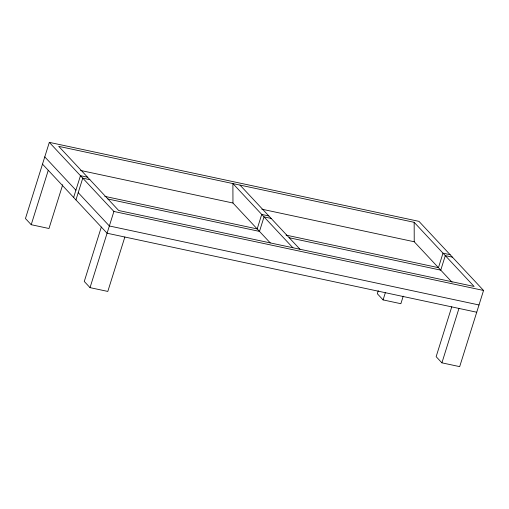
<?xml version="1.0" encoding="UTF-8"?>
<svg xmlns="http://www.w3.org/2000/svg" width="509" height="509" viewBox="0 0 509 509"><rect width="100%" height="100%" fill="white"/><g stroke="black" fill="none" stroke-linecap="round" stroke-linejoin="round"><path stroke-width="0.76" d="M451.769 306.793L436.143 356.663L441.907 362.834L459.678 366.633L483.55 290.461L418.971 221.364L49.322 142.367L25.45 218.539L31.214 224.704L48.985 228.503L62.722 184.678M31.214 224.704L48.266 170.299M73.64 197.447L80.46 175.681L87.567 177.202M75.943 199.916L82.763 178.15L89.87 179.671M101.316 227.059L84.265 281.464L90.029 287.636L107.806 291.428L124.851 237.022M90.029 287.636L113.901 211.464L49.322 142.367M378.276 290.715L377.328 293.738L383.092 299.909L400.863 303.708L403.23 296.149M383.092 299.909L385.459 292.351M441.907 362.834L458.959 308.429M414.167 222.318L58.732 146.357L118.705 210.516L474.134 286.478L414.167 222.318L414.231 241.762L452.056 282.228M80.568 170.451L232.963 203.021L270.254 242.914M261.842 209.193L414.231 241.762M268.835 215.943L261.728 214.423L257.179 228.929L104.79 196.366M450.109 254.678L442.995 253.164L438.453 267.67L286.058 235.101M271.144 218.412L264.031 216.891L259.488 231.398L107.876 198.994M452.412 257.147L445.305 255.626L440.756 270.139L289.144 237.735M113.901 211.464L483.55 290.461M479.001 304.967L109.352 225.971L78.221 192.656M476.729 312.227L107.081 233.224L42.502 164.133M240.006 185.098L299.973 249.257M292.866 247.737L232.893 183.577L232.963 203.021M44.773 156.88L75.911 190.194"/></g></svg>
